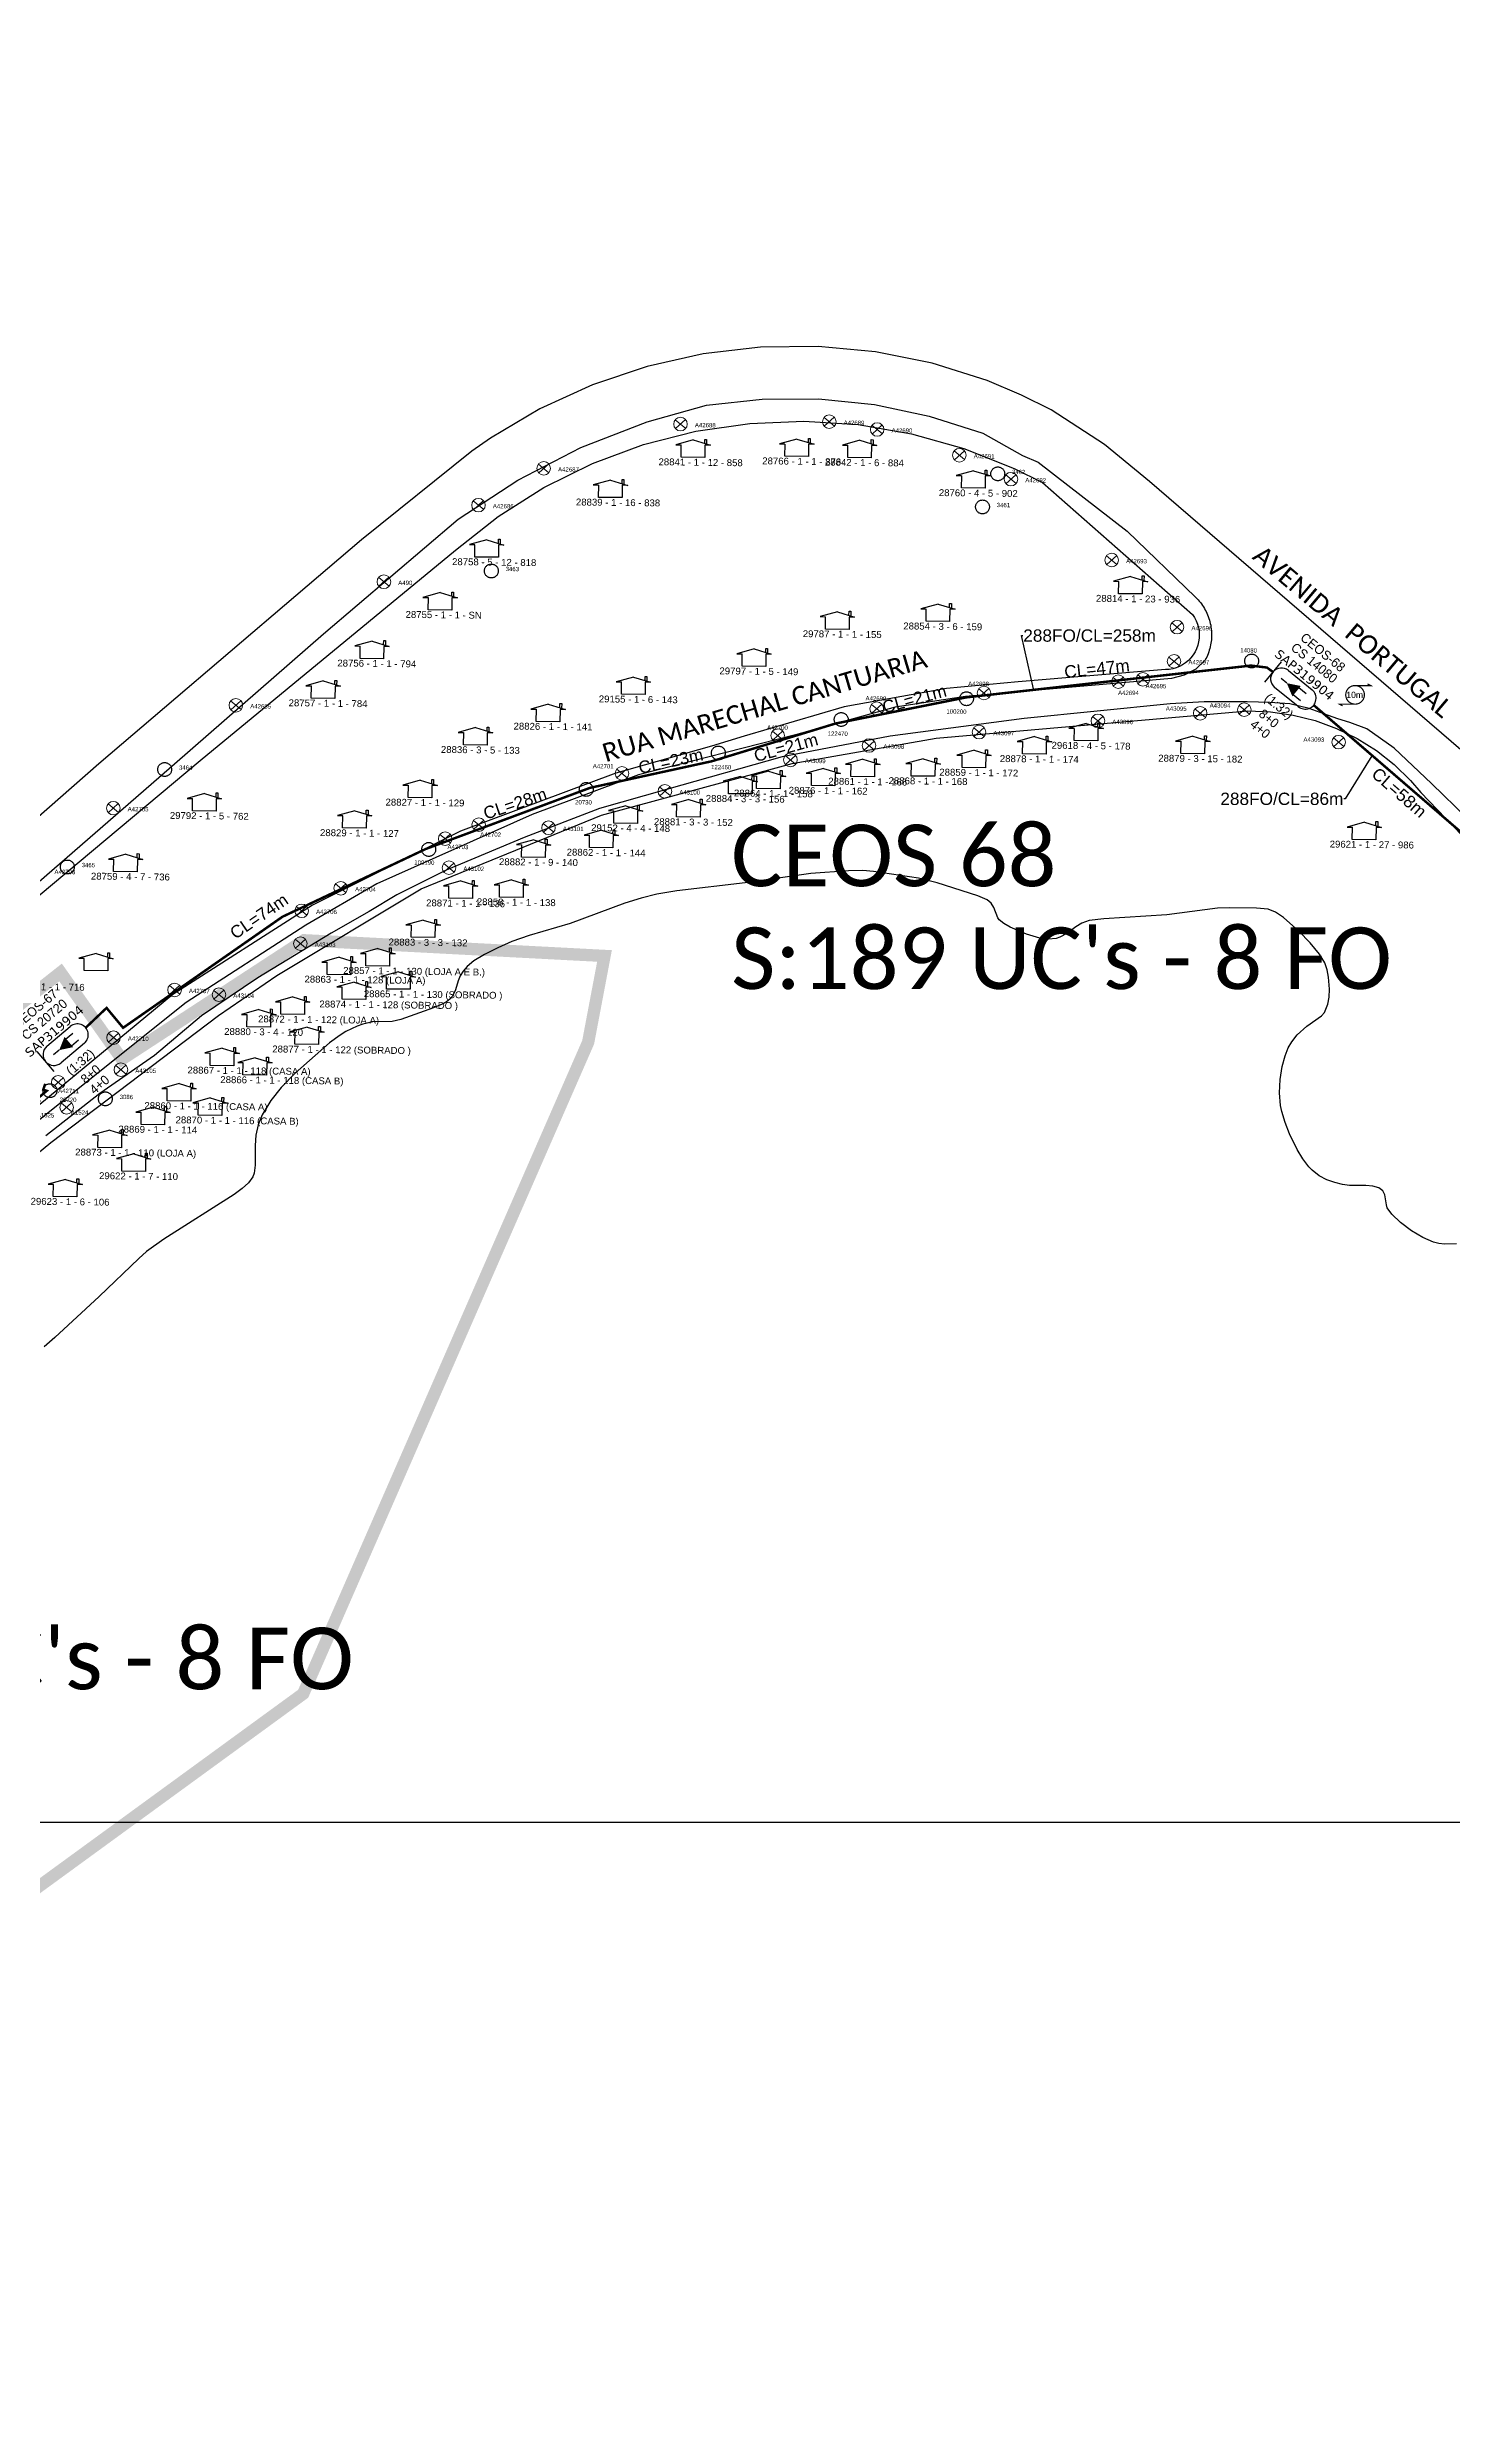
# Model space of a CAD drawing. Header units: millimetres. Extents: x 676447 to 689606, y 7455628 to 7463967.
# Drawn here: x 688093.5 to 688321.4, y 7460790 to 7461174.4 of the extents above; entities that cross this region are included whole.
import ezdxf
from ezdxf.enums import TextEntityAlignment as Align

# ---------------------------------------------------------------- set-up
doc = ezdxf.new("R2010")
doc.units = ezdxf.units.MM
doc.header["$LTSCALE"] = 0.1
doc.header["$MEASUREMENT"] = 0
doc.linetypes.add('PHANTOM2', pattern=[1.25, 0.625, -0.125, 0.125, -0.125, 0.125, -0.125])
doc.layers.add('10.4-Postes', color=1, linetype='Continuous', lineweight=0)
for name, color, linetype in [('Caixas Subterrâneas', 5, 'Continuous'), ('CELULARIZAÇÃO CABO 5', 7, 'Continuous'), ('CEOS', 1, 'Continuous'), ('label_cabos', 7, 'Continuous'), ('label_cabos @ 1', 7, 'Continuous'), ('LAYOUT', 7, 'Continuous'), ('LEGENDAS_INFRAESTRUTURAS', 7, 'Continuous'), ('MUB_MEIOFIO', 7, 'Continuous'), ('MUB_QUADRAS', 7, 'Continuous'), ('MUB_SEGMENTO', 7, 'Continuous'), ('NOS_DE_INFRAESTRUTURA', 7, 'Continuous'), ('surveys', 7, 'Continuous'), ('SURVEYS_LEGENDAS', 7, 'Continuous')]:
    doc.layers.add(name, color=color, linetype=linetype)
doc.styles.add('Legend', font='calibri.ttf')
doc.styles.add('siredit', font='verdana.ttf')
doc.styles.get("Standard").update_dxf_attribs({"font": 'arial.ttf'})
doc.styles.add('Style-font000', font='font000.shx')
doc.dimstyles.new('FW', dxfattribs={"dimscale": 0, "dimtxt": 2, "dimasz": 0.18, "dimexe": 0.18, "dimexo": 0.0625, "dimgap": 0.09, "dimtad": 0, "dimtoh": 1, "dimdec": 0, "dimzin": 0, "dimdsep": 46, "dimtxsty": 'Standard', "dimcen": 0.09, "dimse1": 1, "dimse2": 1, "dimsd1": 1, "dimsd2": 1, "dimclrt": 7, "dimadec": 0, "dimazin": 0, "dimtfac": 1, "dimtdec": 0, "dimtofl": 0, "dimtmove": 0, "dimatfit": 3, "dimfxl": 0, "dimtolj": 1, "dimtzin": 0, "dimarcsym": 0})

# ---------------------------------------------------------------- blocks, each defined once
blk = doc.blocks.new('PTPT')
at = {"layer": '10.4-Postes', "color": 1, "linetype": 'PHANTOM2'}
for points in [[(-0.0000079, 0.0000104), (0.0000075, -0.000002)], [(0.000007, 0.0000109), (-0.0000074, -0.0000025)]]:
    blk.add_lwpolyline(points, dxfattribs=at)
at = {"layer": '10.4-Postes', "color": 1}
blk.add_circle((-0.0000002, 0.0000042), 0.00000987, dxfattribs=at)
blk = doc.blocks.new('MHMZ')
at = {"linetype": 'PHANTOM2'}
blk.add_circle((0, 0), 0.0000101, dxfattribs=at)
blk = doc.blocks.new('LVLV')
for p, q in [((0, 0.0000254), (-0.0000251, 0.000018)), ((-0.0000251, 0.000018), (-0.0000173, 0.000018)), ((-0.0000172, 0), (-0.0000172, 0.0000179)), ((0.0000172, 0), (-0.0000172, 0)), ((0, 0.0000254), (0.0000251, 0.000018)), ((0.0000169, 0.0000264), (0.0000195, 0.0000264)), ((0.0000169, 0.0000205), (0.0000169, 0.0000264)), ((0.0000251, 0.000018), (0.0000172, 0.000018)), ((0.0000172, 0.000018), (0.0000172, 0)), ((0.0000195, 0.0000264), (0.0000195, 0.0000198))]:
    blk.add_line(p, q)
blk = doc.blocks.new('A$C1BC366C8')
at = {"layer": 'LAYOUT', "color": 5, "linetype": 'Continuous', "const_width": 0.4}
blk.add_lwpolyline([(-2, 0), (-1, 0), (-1, 0.6), (1, -0.6), (1, 0), (2, 0)], dxfattribs=at)
blk = doc.blocks.new('ceos')
at = {"layer": 'CEOS'}
for p, q in [((1.77, 1.77), (6.73, 1.77)), ((6.73, -1.77), (1.77, -1.77))]:
    blk.add_line(p, q, dxfattribs=at)
for points in [[(0, -2.13), (0, 2.13)], [(2.88, 0), (1.69, 0)], [(4.84, 0.7), (6.34, 0.7)], [(4.84, -0.77), (6.34, -0.77)]]:
    blk.add_lwpolyline(points, dxfattribs=at)
blk.add_lwpolyline([(2.88, 0, 0, 2.18, 0), (4.93, 0, 2.18, 2.18, 0)], format="xyseb", dxfattribs=at)
for centre, start, end in [((1.77, 0), 90, 270), ((6.73, 0), 270, 90)]:
    blk.add_arc(centre, 1.77, start, end, dxfattribs=at)
for tag, height, style, p in [('NOME?', 1.5, 'Style-font000', (4.25, 7.59)), ('LOCAL?', 1.5, 'Style-font000', (4.25, 5.37)), ('TIPO?', 1.48, 'siredit', (4.25, 2.88))]:
    blk.add_attdef(tag, text='', height=height, dxfattribs=dict(at, style=style)).set_placement(p, align=Align.MIDDLE_CENTER)
at = {"layer": 'CEOS', "style": 'siredit', "flags": 1}
for tag, height, p in [('ID', 0.887, (4.25, 9.07)), ('COORX', 0.739, (4.25, -1.77)), ('COORY', 0.739, (4.25, -1.77))]:
    blk.add_attdef(tag, text='', height=height, dxfattribs=at).set_placement(p, align=Align.MIDDLE_CENTER)
at = {"layer": 'CEOS', "style": 'Style-font000'}
for tag, p in [('RACIO_SPLITAGEM', (4.25, -2.94)), ('FIBRAS_FUSIONADAS', (4.25, -5.51)), ('FIBRAS_RESERVA', (4.25, -7.73))]:
    blk.add_attdef(tag, text='', height=1.5, dxfattribs=at).set_placement(p, align=Align.TOP_CENTER)
blk = doc.blocks.new('A$C6FB0096B')
at = {"layer": 'LAYOUT', "color": 0, "const_width": 0.2}
blk.add_lwpolyline([(0, 1.51, 1.000012), (0, -1.51, 0.999978)], format="xyb", close=True, dxfattribs=at)
for points in [[(0, 1.51), (2.52, 1.51), (2.02, 1.77)], [(0, -1.51), (-2.52, -1.51), (-2.02, -1.77)]]:
    blk.add_lwpolyline(points, dxfattribs=at)
at = {"layer": 'LAYOUT', "color": 0}
blk.add_text('10m', height=1, dxfattribs=at).set_placement((-0.06, 0), align=Align.MIDDLE_CENTER)

msp = doc.modelspace()

# ---------------------------------------------------------------- linework, layer by layer
at = {"linetype": 'Continuous'}
msp.add_lwpolyline([(688611.27, 7460886.36), (687937.42, 7460886.36), (687937.42, 7461413.29), (688611.27, 7461413.29)], close=True, dxfattribs=at)
at = {"color": 1, "const_width": 0.4}
for points in [[(688099.75, 7461015.32), (688103.14, 7461018.54), (688105.82, 7461015.31), (688131.66, 7461033.33), (688154.88, 7461044.32), (688181.54, 7461054.25), (688201.28, 7461058.56), (688221.33, 7461064.68), (688242.51, 7461068.92), (688288.67, 7461074.08), (688291.27, 7461073.76), (688292.26, 7461073.04)], [(688298.85, 7461067.67), (688323.58, 7461046.33)]]:
    msp.add_lwpolyline(points, dxfattribs=at)
at = {"layer": 'CELULARIZAÇÃO CABO 5', "color": 2, "const_width": 2}
msp.add_lwpolyline([(688000.06, 7460808.8), (688135.02, 7460907.27), (688135.02, 7460907.27), (688181.22, 7461012.96), (688183.87, 7461026.97), (688135.17, 7461029.52), (688105.63, 7461010.22), (688095.68, 7461024.29), (688081.19, 7461012.84)], dxfattribs=at)
at = {"layer": 'MUB_MEIOFIO', "linetype": 'Continuous'}
for points in [[(688324.25, 7461059.08), (688272.23, 7461103.93), (688264.91, 7461109.96), (688256.29, 7461115.56), (688251.46, 7461117.96), (688245.91, 7461120.35), (688236.98, 7461123.14), (688227.82, 7461124.98), (688218.51, 7461125.85), (688209.17, 7461125.74), (688199.88, 7461124.66), (688190.76, 7461122.61), (688181.9, 7461119.62), (688173.41, 7461115.72), (688165.37, 7461110.96), (688162.37, 7461108.87), (688144.47, 7461094.49), (688101.9, 7461058.15), (688046.32, 7461009.38)], [(688080.58, 7461028.98), (688111.63, 7461055.94), (688138.32, 7461079.22), (688160.17, 7461097.81), (688169.8, 7461104.14), (688180.05, 7461109.44), (688190.79, 7461113.63), (688200.4, 7461116.34), (688209.45, 7461117.32), (688218.56, 7461117.34), (688227.62, 7461116.42), (688236.53, 7461114.55), (688245.19, 7461111.76), (688251.65, 7461108.16), (688254.17, 7461107.07), (688268.62, 7461095.91), (688279.7, 7461085.18), (688279.91, 7461084.97), (688280.11, 7461084.76), (688280.3, 7461084.54), (688280.49, 7461084.31), (688280.66, 7461084.08), (688280.83, 7461083.84), (688280.99, 7461083.59), (688281.14, 7461083.34), (688281.28, 7461083.09), (688281.42, 7461082.83), (688281.54, 7461082.56), (688281.66, 7461082.29), (688281.76, 7461082.02), (688281.86, 7461081.74), (688281.95, 7461081.47), (688282.03, 7461081.18), (688282.09, 7461080.9), (688282.15, 7461080.61), (688282.2, 7461080.32), (688282.24, 7461080.03), (688282.27, 7461079.74), (688282.29, 7461079.45), (688282.29, 7461079.16), (688282.29, 7461078.87), (688282.28, 7461078.57), (688282.26, 7461078.28), (688282.23, 7461077.99), (688282.19, 7461077.7), (688282.14, 7461077.42), (688282.07, 7461077.13), (688282, 7461076.85), (688281.92, 7461076.56), (688281.83, 7461076.29), (688281.73, 7461076.01), (688281.62, 7461075.74), (688281.5, 7461075.47), (688281.38, 7461075.21), (688281.24, 7461074.95), (688279.73, 7461073.48), (688277.84, 7461072.51), (688275.79, 7461071.99), (688242.4, 7461069.09), (688230.98, 7461067.36), (688214.84, 7461062.85), (688189.37, 7461056.34), (688172.16, 7461049.94), (688146.96, 7461038.69), (688135.45, 7461031.97), (688116.03, 7461019.43), (688095.02, 7461002.58), (688065.8, 7460979.17)], [(688323.71, 7461049.34), (688317.95, 7461054.95), (688311.91, 7461060.69), (688307.48, 7461063.82), (688304.71, 7461064.84), (688302.78, 7461065.46), (688300.5, 7461066.25), (688298.14, 7461067.11), (688295, 7461067.85), (688291.75, 7461068.07), (688288.04, 7461068.18), (688281.1, 7461068.18), (688275.57, 7461067.89), (688251.92, 7461065.5), (688230.19, 7461062.62), (688212.68, 7461059.27), (688193.92, 7461053.99), (688183.08, 7461050.91), (688170.86, 7461046.18), (688158.2, 7461040.9), (688150.2, 7461036.88), (688145.71, 7461034.17), (688139.55, 7461030.65), (688127.69, 7461023.4), (688118.55, 7461017.25), (688110.89, 7461010.82), (688102.03, 7461004.68), (688093.31, 7460997.77)]]:
    msp.add_lwpolyline(points, dxfattribs=at)
at = {"layer": 'MUB_QUADRAS', "linetype": 'Continuous'}
for points in [[(688009.2, 7460967.3), (688118.33, 7461058.66), (688159.71, 7461092.82), (688166.61, 7461098.27), (688174.05, 7461102.98), (688181.93, 7461106.88), (688190.18, 7461109.93), (688198.7, 7461112.1), (688207.41, 7461113.38), (688216.19, 7461113.73), (688224.97, 7461113.17), (688233.64, 7461111.69), (688242.11, 7461109.31), (688250.29, 7461106.06), (688254.89, 7461103.77), (688279.18, 7461082.36), (688279.51, 7461081.88), (688279.78, 7461081.36), (688280, 7461080.82), (688280.16, 7461080.26), (688280.26, 7461079.68), (688280.31, 7461079.1), (688280.29, 7461078.52), (688280.2, 7461077.94), (688280.06, 7461077.37), (688279.86, 7461076.82), (688279.61, 7461076.3), (688279.3, 7461075.8), (688278.94, 7461075.34), (688278.53, 7461074.92), (688278.09, 7461074.55), (688277.6, 7461074.22), (688277.09, 7461073.94), (688276.55, 7461073.72), (688275.99, 7461073.56), (688275.41, 7461073.46), (688274.83, 7461073.42), (688274.82, 7461073.42), (688250.92, 7461071.43), (688239.33, 7461070.38), (688222.71, 7461067.37), (688206.5, 7461062.65), (688201.23, 7461061), (688185.68, 7461056.61), (688160.53, 7461047.19), (688136.51, 7461035.19), (688113.88, 7461020.74), (688059.11, 7460975.45)], [(687868.26, 7460784.98), (687884.91, 7460801.35), (687899.04, 7460815.24), (687959.44, 7460874.59), (688008.86, 7460922.71), (688052.27, 7460962.19), (688094.12, 7460996.7), (688121.29, 7461017.29), (688130.72, 7461023.79), (688154.13, 7461037.87), (688183.39, 7461049.83), (688214.31, 7461058.21), (688237.64, 7461062.33), (688288.18, 7461066.72), (688291.87, 7461066.58), (688295.53, 7461066.06), (688299.11, 7461065.15), (688302.57, 7461063.88), (688305.89, 7461062.25), (688309.02, 7461060.29), (688311.92, 7461058.01), (688314.57, 7461055.44), (688316.24, 7461053.5), (688332.25, 7461036.8)], [(688322.01, 7460980.24), (688320.05, 7460980.2), (688319.13, 7460980.32), (688318.26, 7460980.54), (688316.53, 7460981.27), (688314.71, 7460982.38), (688312.91, 7460983.74), (688311.51, 7460985.06), (688310.79, 7460986.13), (688310.63, 7460986.58), (688310.38, 7460988.19), (688310.07, 7460988.88), (688309.41, 7460989.37), (688308.42, 7460989.63), (688307.32, 7460989.73), (688304.67, 7460989.73), (688303.5, 7460989.89), (688302.26, 7460990.21), (688300.99, 7460990.67), (688299.76, 7460991.3), (688298.61, 7460992.19), (688298.08, 7460992.75), (688297.1, 7460994.06), (688296.19, 7460995.59), (688294.91, 7460998.13), (688294.2, 7460999.93), (688293.67, 7461001.76), (688293.48, 7461002.71), (688293.32, 7461004.74), (688293.42, 7461006.92), (688293.74, 7461009.04), (688294.2, 7461010.79), (688294.73, 7461012.09), (688295.3, 7461013.06), (688296.17, 7461014.18), (688297.76, 7461015.59), (688300.13, 7461017.28), (688300.6, 7461017.82), (688301.16, 7461019.14), (688301.38, 7461020.3), (688301.44, 7461021.59), (688301.27, 7461023.54), (688301.06, 7461024.72), (688300.67, 7461025.88), (688299.8, 7461027.28), (688298.28, 7461029.08), (688296.44, 7461030.97), (688293.98, 7461033.19), (688292.67, 7461034.08), (688291.48, 7461034.55), (688289.59, 7461034.72), (688285.13, 7461034.8), (688283.27, 7461034.73), (688275.03, 7461033.62), (688264.83, 7461033.01), (688262.43, 7461032.71), (688261.26, 7461032.3), (688260.31, 7461031.72), (688258.84, 7461030.63), (688257.72, 7461030), (688257.12, 7461029.79), (688255.83, 7461029.67), (688254.45, 7461029.88), (688252.3, 7461030.52), (688249.64, 7461031.63), (688248.6, 7461032.22), (688247.87, 7461032.83), (688247.64, 7461033.15), (688247.01, 7461034.85), (688246.56, 7461035.51), (688245.89, 7461036.09), (688244.41, 7461036.75), (688237.83, 7461038.83), (688234.76, 7461039.6), (688227.46, 7461040.68), (688225.77, 7461040.81), (688223.41, 7461040.8), (688217.31, 7461040.33), (688206.66, 7461038.83), (688195.6, 7461037.55), (688192.33, 7461036.99), (688189.84, 7461036.37), (688187.19, 7461035.55), (688178.32, 7461032.25), (688171.63, 7461030.29), (688168.83, 7461029.3), (688166.57, 7461028.3), (688164.39, 7461027.19), (688162.7, 7461026.16), (688161.61, 7461025.28), (688160.93, 7461024.5), (688160.48, 7461023.76), (688160.15, 7461022.96), (688159.73, 7461021.49), (688159.22, 7461020.44), (688158.79, 7461019.95), (688158.23, 7461019.52), (688157.57, 7461019.15), (688156.16, 7461018.54), (688150.86, 7461016.67), (688149.42, 7461016.36), (688146.32, 7461016.29), (688144.68, 7461015.9), (688143.76, 7461015.57), (688141.91, 7461014.69), (688141.03, 7461014.14), (688139.3, 7461012.85), (688133.7, 7461007.96), (688131.42, 7461005.65), (688129.76, 7461003.51), (688128.38, 7461001.2), (688127.72, 7460999.56), (688127.35, 7460997.88), (688127.21, 7460996.2), (688127.23, 7460993.04), (688127.06, 7460991.71), (688126.85, 7460991.14), (688126.15, 7460990.14), (688125.12, 7460989.22), (688123.82, 7460988.27), (688112.44, 7460981.02), (688109.64, 7460979.01), (688108.35, 7460977.91), (688101.96, 7460971.71), (688094.75, 7460965.08), (688093.01, 7460963.58)]]:
    msp.add_lwpolyline(points, dxfattribs=at)

# ---------------------------------------------------------------- block references
at = {"layer": 'Caixas Subterrâneas', "color": 5}
for p, xscale, yscale, zscale, rotation in [((688247.63, 7461105.19), 111319.4907932736, 111319.4907932736, 111319.4907932736, 359.2839712937808), ((688245.15, 7461099.82), 111319.4907932736, 111319.4907932736, 111319.4907932736, 359.2839790280902), ((688165.52, 7461089.43), 111319.4907932735, 111319.4907932735, 111319.4907932735, 359.284278471858), ((688288.79, 7461074.82), 111319.4907932736, 111319.4907932736, 111319.4907932736, 359.2838053320123), ((688242.56, 7461068.7), 111319.4907932736, 111319.4907932736, 111319.4907932736, 359.2839790679701), ((688222.25, 7461065.33), 111319.4907932736, 111319.4907932736, 111319.4907932736, 359.2840552594033), ((688202.33, 7461059.9), 111319.4907932736, 111319.4907932736, 111319.4907932736, 359.2841292708104), ((688112.56, 7461057.22), 111319.4907932736, 111319.4907932736, 111319.4907932736, 359.2844696566376), ((688180.91, 7461053.99), 111319.4907932736, 111319.4907932736, 111319.4907932736, 359.2842088310122), ((688096.78, 7461041.41), 111319.4907932736, 111319.4907932736, 111319.4907932736, 359.2845247020034), ((688155.37, 7461044.25), 111319.4907932735, 111319.4907932735, 111319.4907932735, 359.2843028657446), ((688093.96, 7461005.11), 111319.4907932736, 111319.4907932736, 111319.4907932736, 359.284524031754), ((688102.94, 7461003.79), 111319.4907932736, 111319.4907932736, 111319.4907932736, 359.2844894794571)]:
    msp.add_blockref('MHMZ', p, dxfattribs=dict(at, xscale=xscale, yscale=yscale, zscale=zscale, rotation=rotation))
at = {"layer": 'CEOS', "linetype": 'Continuous'}
for p, rotation, values in [((688292.26, 7461073.04), 320.8088705360506, {'NOME?': 'CEOS-68', 'LOCAL?': 'CS 14080', 'TIPO?': 'SAP319904', 'RACIO_SPLITAGEM': '(1:32)', 'FIBRAS_FUSIONADAS': '8+0', 'FIBRAS_RESERVA': '4+0'}), ((688093.26, 7461009.83), 40.20985027785166, {'NOME?': 'CEOS-67', 'LOCAL?': 'CS 20720', 'TIPO?': 'SAP319904', 'RACIO_SPLITAGEM': '(1:32)', 'FIBRAS_FUSIONADAS': '8+0', 'FIBRAS_RESERVA': '4+0'})]:
    msp.add_blockref('ceos', p, dxfattribs=dict(at, rotation=rotation)).add_auto_attribs(values)
at = {"layer": 'LAYOUT', "linetype": 'Continuous'}
msp.add_blockref('A$C6FB0096B', (688305.56, 7461069.33), dxfattribs=at)
at = {"layer": 'LAYOUT', "linetype": 'Continuous', "rotation": 71.05805838874575}
msp.add_blockref('A$C1BC366C8', (688092.55, 7461004.34), dxfattribs=at)
at = {"layer": 'NOS_DE_INFRAESTRUTURA', "color": 1}
for p, xscale, yscale, zscale, rotation in [((688220.33, 7461113.18), 111319.4907932736, 111319.4907932736, 111319.4907932736, 359.2840775999715), ((688196.21, 7461112.79), 111319.4907932736, 111319.4907932736, 111319.4907932736, 359.2841691254735), ((688228.1, 7461111.91), 111319.4907932736, 111319.4907932736, 111319.4907932736, 359.2840476401802), ((688174.03, 7461105.61), 111319.4907932736, 111319.4907932736, 111319.4907932736, 359.2842512087217), ((688241.42, 7461107.74), 111319.4907932736, 111319.4907932736, 111319.4907932736, 359.2839956943052), ((688249.78, 7461103.85), 111319.4907932735, 111319.4907932735, 111319.4907932735, 359.2839626952301), ((688163.45, 7461099.64), 111319.4907932736, 111319.4907932736, 111319.4907932736, 359.2842895288853), ((688266.12, 7461090.73), 111319.4907932736, 111319.4907932736, 111319.4907932736, 359.283896490305), ((688148.12, 7461087.21), 111319.4907932736, 111319.4907932736, 111319.4907932736, 359.2843438906947), ((688276.72, 7461079.84), 111319.4907932736, 111319.4907932736, 111319.4907932736, 359.2838527854565), ((688267.19, 7461071), 111319.4907932735, 111319.4907932735, 111319.4907932735, 359.2838862248798), ((688271.18, 7461071.39), 111319.4907932736, 111319.4907932736, 111319.4907932736, 359.2838711931644), ((688276.23, 7461074.3), 111319.4907932736, 111319.4907932736, 111319.4907932736, 359.2838528928597), ((688124.12, 7461067.17), 111319.4907932736, 111319.4907932736, 111319.4907932736, 359.2844288440938), ((688245.41, 7461069.15), 111319.4907932735, 111319.4907932735, 111319.4907932735, 359.2839684259826), ((688228.03, 7461066.61), 111319.4907932736, 111319.4907932736, 111319.4907932736, 359.284033689829), ((688263.88, 7461064.64), 111319.4907932736, 111319.4907932736, 111319.4907932736, 359.2838968040826), ((688280.47, 7461065.88), 111319.4907932736, 111319.4907932736, 111319.4907932736, 359.2838341446692), ((688287.61, 7461066.45), 111319.4907932736, 111319.4907932736, 111319.4907932736, 359.2837973384545), ((688211.97, 7461062.27), 111319.4907932735, 111319.4907932735, 111319.4907932735, 359.2840933827452), ((688226.78, 7461060.64), 111319.4907932736, 111319.4907932736, 111319.4907932736, 359.2840365582821), ((688244.61, 7461062.82), 111319.4907932735, 111319.4907932735, 111319.4907932735, 359.283969492017), ((688302.91, 7461061.18), 111319.4907932735, 111319.4907932735, 111319.4907932735, 359.2837473670997), ((688186.72, 7461056.12), 111319.4907932735, 111319.4907932735, 111319.4907932735, 359.2841874102917), ((688214.03, 7461058.31), 111319.4907932736, 111319.4907932736, 111319.4907932736, 359.2840842989854), ((688193.68, 7461053.21), 111319.4907932736, 111319.4907932736, 111319.4907932736, 359.2841600541941), ((688104.25, 7461050.48), 111319.4907932735, 111319.4907932735, 111319.4907932735, 359.2844991412943), ((688158.06, 7461045.53), 111319.4907932735, 111319.4907932735, 111319.4907932735, 359.2842930263877), ((688163.49, 7461047.8), 111319.4907932736, 111319.4907932736, 111319.4907932736, 359.2842731224247), ((688174.8, 7461047.3), 111319.4907932736, 111319.4907932736, 111319.4907932736, 359.284229966311), ((688158.67, 7461040.82), 111319.4907932736, 111319.4907932736, 111319.4907932736, 359.2842892579995), ((688141.12, 7461037.48), 111319.4907932736, 111319.4907932736, 111319.4907932736, 359.2843549143561), ((688134.8, 7461033.83), 111319.4907932735, 111319.4907932735, 111319.4907932735, 359.2843777954134), ((688134.58, 7461028.5), 111319.4907932736, 111319.4907932736, 111319.4907932736, 359.2843769373784), ((688114.18, 7461020.99), 111319.4907932736, 111319.4907932736, 111319.4907932736, 359.2844521291223), ((688121.37, 7461020.22), 111319.4907932736, 111319.4907932736, 111319.4907932736, 359.2844245811781), ((688104.28, 7461013.25), 111319.4907932736, 111319.4907932736, 111319.4907932736, 359.2844873249578), ((688095.32, 7461005.99), 111319.4907932736, 111319.4907932736, 111319.4907932736, 359.2845191369158), ((688105.48, 7461008.05), 111319.4907932736, 111319.4907932736, 111319.4907932736, 359.2844811391577), ((688096.68, 7461001.94), 111319.4907932736, 111319.4907932736, 111319.4907932736, 359.2845126894363)]:
    msp.add_blockref('PTPT', p, dxfattribs=dict(at, xscale=xscale, yscale=yscale, zscale=zscale, rotation=rotation))
at = {"layer": 'surveys', "color": 0}
for p, xscale, yscale, zscale, rotation in [((688215.03, 7461108.01), 111319.4907932736, 111319.4907932736, 111319.4907932736, 359.2840960992689), ((688198.21, 7461107.87), 111319.4907932736, 111319.4907932736, 111319.4907932736, 359.2841599826424), ((688225.21, 7461107.82), 111319.4907932735, 111319.4907932735, 111319.4907932735, 359.284057366795), ((688184.82, 7461101.35), 111319.4907932736, 111319.4907932736, 111319.4907932736, 359.284208836437), ((688243.67, 7461102.87), 111319.4907932736, 111319.4907932736, 111319.4907932736, 359.2839856418974), ((688164.75, 7461091.67), 111319.4907932736, 111319.4907932736, 111319.4907932736, 359.2842821110229), ((688269.14, 7461085.72), 111319.4907932736, 111319.4907932736, 111319.4907932736, 359.2838834112947), ((688157.2, 7461083.1), 111319.4907932736, 111319.4907932736, 111319.4907932736, 359.2843080878211), ((688237.91, 7461081.24), 111319.4907932736, 111319.4907932736, 111319.4907932736, 359.284000743637), ((688221.6, 7461079.98), 111319.4907932736, 111319.4907932736, 111319.4907932736, 359.2840623161515), ((688146.15, 7461075.22), 111319.4907932735, 111319.4907932735, 111319.4907932735, 359.284347631235), ((688208.09, 7461073.95), 111319.4907932736, 111319.4907932736, 111319.4907932736, 359.2841117795894), ((688138.24, 7461068.77), 111319.4907932735, 111319.4907932735, 111319.4907932735, 359.2843756596741), ((688188.53, 7461069.4), 111319.4907932736, 111319.4907932736, 111319.4907932736, 359.2841847016335), ((688174.72, 7461064.99), 111319.4907932735, 111319.4907932735, 111319.4907932735, 359.2842358320728), ((688261.94, 7461061.88), 111319.4907932736, 111319.4907932736, 111319.4907932736, 359.2839032967116), ((688162.93, 7461061.2), 111319.4907932736, 111319.4907932736, 111319.4907932736, 359.2842794367327), ((688253.56, 7461059.72), 111319.4907932736, 111319.4907932736, 111319.4907932736, 359.2839344868829), ((688279.24, 7461059.79), 111319.4907932736, 111319.4907932736, 111319.4907932736, 359.2838356491104), ((688210.45, 7461054.13), 111319.4907932736, 111319.4907932736, 111319.4907932736, 359.2840966046163), ((688219.32, 7461054.58), 111319.4907932736, 111319.4907932736, 111319.4907932736, 359.2840630130317), ((688225.73, 7461056.05), 111319.4907932736, 111319.4907932736, 111319.4907932736, 359.2840391105702), ((688235.52, 7461056.14), 111319.4907932736, 111319.4907932736, 111319.4907932736, 359.2840019474789), ((688243.75, 7461057.52), 111319.4907932736, 111319.4907932736, 111319.4907932736, 359.2839710835632), ((688118.98, 7461050.5), 111319.4907932736, 111319.4907932736, 111319.4907932736, 359.2844431374359), ((688153.96, 7461052.66), 111319.4907932736, 111319.4907932736, 111319.4907932736, 359.2843108789307), ((688205.87, 7461053.27), 111319.4907932735, 111319.4907932735, 111319.4907932735, 359.2841137266975), ((688143.33, 7461047.71), 111319.4907932736, 111319.4907932736, 111319.4907932736, 359.2843497132635), ((688187.29, 7461048.51), 111319.4907932736, 111319.4907932736, 111319.4907932736, 359.2841828585766), ((688197.48, 7461049.5), 111319.4907932735, 111319.4907932735, 111319.4907932735, 359.2841444532124), ((688172.35, 7461042.99), 111319.4907932735, 111319.4907932735, 111319.4907932735, 359.2842379076357), ((688183.33, 7461044.54), 111319.4907932736, 111319.4907932736, 111319.4907932736, 359.2841966757774), ((688307.03, 7461045.85), 111319.4907932736, 111319.4907932736, 111319.4907932736, 359.2836892809213), ((688106.2, 7461040.65), 111319.4907932736, 111319.4907932736, 111319.4907932736, 359.284488644745), ((688160.53, 7461036.31), 111319.4907932736, 111319.4907932736, 111319.4907932736, 359.2842807416477), ((688168.75, 7461036.49), 111319.4907932736, 111319.4907932736, 111319.4907932736, 359.2842495610616), ((688154.45, 7461029.97), 111319.4907932736, 111319.4907932736, 111319.4907932736, 359.2843018662621), ((688101.41, 7461024.56), 111319.4907932736, 111319.4907932736, 111319.4907932736, 359.2845467215664), ((688140.81, 7461023.95), 111319.4907932736, 111319.4907932736, 111319.4907932736, 359.2843518231041), ((688147.09, 7461025.35), 111319.4907932736, 111319.4907932736, 111319.4907932736, 359.2843283984684), ((688143.24, 7461019.91), 111319.4907932736, 111319.4907932736, 111319.4907932736, 359.2843413315083), ((688150.43, 7461021.58), 111319.4907932735, 111319.4907932735, 111319.4907932735, 359.2843145143927), ((688133.3, 7461017.49), 111319.4907932736, 111319.4907932736, 111319.4907932736, 359.2843783635014), ((688127.8, 7461015.45), 111319.4907932736, 111319.4907932736, 111319.4907932736, 359.2843986421416), ((688135.6, 7461012.61), 111319.4907932736, 111319.4907932736, 111319.4907932736, 359.2843674365475), ((688121.85, 7461009.19), 111319.4907932736, 111319.4907932736, 111319.4907932736, 359.2844192843507), ((688127.17, 7461007.64), 111319.4907932735, 111319.4907932735, 111319.4907932735, 359.2843985661353), ((688114.86, 7461003.43), 111319.4907932736, 111319.4907932736, 111319.4907932736, 359.2844440298928), ((688119.92, 7461001.11), 111319.4907932736, 111319.4907932736, 111319.4907932736, 359.2844240968741), ((688110.64, 7460999.61), 111319.4907932736, 111319.4907932736, 111319.4907932736, 359.2844588887061), ((688103.64, 7460995.89), 111319.4907932735, 111319.4907932735, 111319.4907932735, 359.2844957009586), ((688107.51, 7460992.05), 111319.4907932737, 111319.4907932737, 111319.4907932737, 359.2844797796183), ((688096.42, 7460987.9), 111319.4907932736, 111319.4907932736, 111319.4907932736, 359.2845092686491)]:
    msp.add_blockref('LVLV', p, dxfattribs=dict(at, xscale=xscale, yscale=yscale, zscale=zscale, rotation=rotation))

# ---------------------------------------------------------------- texts
at = {"layer": 'CELULARIZAÇÃO CABO 5', "char_height": 10, "attachment_point": 1, "style": 'Legend'}
for s, heights, insert in [("{\\C1;CEOS 68\\PS:189 UC's - 8 FO}", [0], (688204.41, 7461048.27)), ("{\\C2;CEOS 67\\PS:193 UC's - 8 FO}", [44.66], (688036.1, 7460934.66))]:
    msp.add_mtext_dynamic_manual_height_columns(s, width=159.4451, gutter_width=5, heights=heights, dxfattribs=dict(at, insert=insert))
at = {"layer": 'label_cabos', "linetype": 'Continuous', "char_height": 2}
for s, insert, attachment_point in [('288FO/CL=258m', (688251.76, 7461078.94), 4), ('288FO/CL=86m', (688303.67, 7461052.45), 6)]:
    msp.add_mtext(s, dxfattribs=dict(at, insert=insert, attachment_point=attachment_point))
at = {"layer": 'label_cabos', "linetype": 'Continuous', "char_height": 2, "attachment_point": 4}
for s, insert, rotation in [('CL=47m', (688258.42, 7461073.02), 5.989), ('CL=21m', (688228.99, 7461067.25), 15.4428), ('CL=21m', (688208.16, 7461059.36), 15.4428), ('CL=23m', (688189.42, 7461057.45), 12.2477), ('CL=58m', (688308.71, 7461056.97), 318.9097), ('CL=28m', (688164.32, 7461050), 18.4415), ('CL=74m', (688123.46, 7461030.4), 34.3348)]:
    msp.add_mtext(s, dxfattribs=dict(at, insert=insert, rotation=rotation))
at = {"layer": 'LEGENDAS_INFRAESTRUTURAS', "color": 1}
for s, rotation, p in [('A42688', 359.2842, (688198.52, 7461112.76)), ('A42689', 359.2841, (688222.64, 7461113.15)), ('A42690', 359.284, (688230.41, 7461111.89)), ('A42691', 359.284, (688243.73, 7461107.71)), ('A42687', 359.2842, (688176.34, 7461105.58)), ('A42692', 359.284, (688252.09, 7461103.82)), ('A42686', 359.2843, (688165.76, 7461099.61)), ('A490', 359.2843, (688150.43, 7461087.18)), ('A42693', 359.2839, (688268.43, 7461090.7)), ('A42696', 359.2838, (688279.03, 7461079.82)), ('A42697', 359.2838, (688278.54, 7461074.28)), ('A42699', 359.284, (688226.19, 7461068.43)), ('A42698', 359.284, (688242.83, 7461070.79)), ('A42694', 359.2839, (688267.13, 7461069.33)), ('A42695', 359.2839, (688271.59, 7461070.43)), ('A42685', 359.2844, (688126.43, 7461067.14)), ('A43096', 359.2839, (688266.19, 7461064.61)), ('A43095', 359.2838, (688274.87, 7461066.77)), ('A43094', 359.2838, (688281.98, 7461067.28)), ('A42700', 359.2841, (688210.22, 7461063.71)), ('A43098', 359.284, (688229.09, 7461060.61)), ('A43097', 359.284, (688246.92, 7461062.79)), ('A43093', 359.2837, (688297.19, 7461061.75)), ('A42701', 359.2842, (688181.97, 7461057.43)), ('A43099', 359.2841, (688216.34, 7461058.28)), ('A43100', 359.2842, (688195.99, 7461053.18)), ('A42705', 359.2845, (688106.56, 7461050.46)), ('A42702', 359.2843, (688163.72, 7461046.34)), ('A43101', 359.2842, (688177.11, 7461047.27)), ('A42703', 359.2843, (688158.41, 7461044.33)), ('A42708', 359.2845, (688094.69, 7461040.27)), ('A42704', 359.2843, (688143.43, 7461037.45)), ('A43102', 359.2843, (688160.98, 7461040.79)), ('A42706', 359.2844, (688137.11, 7461033.8)), ('A43103', 359.2844, (688136.89, 7461028.47)), ('A42707', 359.2844, (688116.49, 7461020.96)), ('A43104', 359.2844, (688123.68, 7461020.2)), ('A42710', 359.2845, (688106.59, 7461013.22)), ('A43105', 359.2845, (688107.79, 7461008.02)), ('A42711', 359.2845, (688095.28, 7461004.74)), ('A1525', 359.2845, (688091.83, 7461000.79)), ('A1524', 359.2845, (688097.36, 7461001.24))]:
    msp.add_text(s, height=0.7, rotation=rotation, dxfattribs=at).set_placement(p)
at = {"layer": 'LEGENDAS_INFRAESTRUTURAS', "color": 5}
for s, rotation, p in [('3462', 359.284, (688249.94, 7461105.16)), ('3461', 359.284, (688247.46, 7461099.79)), ('3463', 359.2843, (688167.83, 7461089.41)), ('14080', 359.2838, (688286.94, 7461076.22)), ('100200', 359.284, (688239.3, 7461066.29)), ('122470', 359.284, (688220.05, 7461062.71)), ('3464', 359.2845, (688114.87, 7461057.19)), ('122460', 359.2841, (688201.15, 7461057.28)), ('20730', 359.2842, (688179.1, 7461051.57)), ('3465', 359.2845, (688099.09, 7461041.38)), ('100190', 359.2843, (688153.03, 7461041.79)), ('20720', 359.2845, (688095.54, 7461003.3)), ('3086', 359.2845, (688105.25, 7461003.76))]:
    msp.add_text(s, height=0.7, rotation=rotation, dxfattribs=at).set_placement(p)
at = {"layer": 'MUB_SEGMENTO', "color": 253, "style": 'Legend'}
for s, rotation, p in [('AVENIDA  PORTUGAL', 319.8802, (688288.74, 7461091.51)), ('RUA MARECHAL CANTUARIA', 16.4651, (688184.07, 7461058.39))]:
    msp.add_text(s, height=3, rotation=rotation, dxfattribs=at).set_placement(p)
at = {"layer": 'SURVEYS_LEGENDAS', "color": 0}
for s, rotation, p in [('28841 - 1 - 12 - 858', 359.2842, (688192.62, 7461106.59)), ('28766 - 1 - 1 - 876', 359.2841, (688209.44, 7461106.74)), ('28842 - 1 - 6 - 884', 359.2841, (688219.61, 7461106.54)), ('28839 - 1 - 16 - 838', 359.2842, (688179.23, 7461100.07)), ('28760 - 4 - 5 - 902', 359.284, (688238.07, 7461101.59)), ('28758 - 5 - 12 - 818', 359.2843, (688159.15, 7461090.39)), ('28814 - 1 - 23 - 936', 359.2839, (688263.55, 7461084.44)), ('28755 - 1 - 1 - SN', 359.2843, (688151.61, 7461081.83)), ('28854 - 3 - 6 - 159', 359.284, (688232.31, 7461079.96)), ('29787 - 1 - 1 - 155', 359.2841, (688216.01, 7461078.7)), ('28756 - 1 - 1 - 794', 359.2843, (688140.55, 7461073.94)), ('29797 - 1 - 5 - 149', 359.2841, (688202.5, 7461072.67)), ('28757 - 1 - 1 - 784', 359.2844, (688132.65, 7461067.49)), ('29155 - 1 - 6 - 143', 359.2842, (688182.94, 7461068.12)), ('28826 - 1 - 1 - 141', 359.2842, (688169.12, 7461063.71)), ('28836 - 3 - 5 - 133', 359.2843, (688157.34, 7461059.92)), ('29618 - 4 - 5 - 178', 359.2839, (688256.35, 7461060.6)), ('28859 - 1 - 1 - 172', 359.284, (688238.15, 7461056.24)), ('28878 - 1 - 1 - 174', 359.2839, (688247.96, 7461058.44)), ('28879 - 3 - 15 - 182', 359.2838, (688273.64, 7461058.51)), ('28864 - 1 - 1 - 158', 359.2841, (688204.85, 7461052.85)), ('28876 - 1 - 1 - 162', 359.2841, (688213.73, 7461053.3)), ('28861 - 1 - 1 - 166', 359.284, (688220.14, 7461054.77)), ('28868 - 1 - 1 - 168', 359.284, (688229.92, 7461054.86)), ('29792 - 1 - 5 - 762', 359.2844, (688113.39, 7461049.22)), ('28827 - 1 - 1 - 129', 359.2843, (688148.36, 7461051.38)), ('28884 - 3 - 3 - 156', 359.2841, (688200.28, 7461051.99)), ('28829 - 1 - 1 - 127', 359.2843, (688137.74, 7461046.43)), ('29152 - 4 - 4 - 148', 359.2842, (688181.7, 7461047.23)), ('28881 - 3 - 3 - 152', 359.2841, (688191.88, 7461048.22)), ('29621 - 1 - 27 - 986', 359.2837, (688301.44, 7461044.57)), ('28882 - 1 - 9 - 140', 359.2842, (688166.76, 7461041.71)), ('28862 - 1 - 1 - 144', 359.2842, (688177.73, 7461043.26)), ('28759 - 4 - 7 - 736', 359.2845, (688100.6, 7461039.37)), ('28871 - 1 - 1 - 136', 359.2843, (688154.94, 7461035.03)), ('28858 - 1 - 1 - 138', 359.2842, (688163.16, 7461035.21)), ('28883 - 3 - 3 - 132', 359.2843, (688148.86, 7461028.69)), ('28799 - 1 - 1 - 716', 359.2845, (688086.78, 7461021.48)), ('28863 - 1 - 1 - 128 (LOJA A)', 359.2844, (688135.22, 7461022.67)), ('28857 - 1 - 1 - 130 (LOJA A E B.)', 359.2843, (688141.5, 7461024.07)), ('28874 - 1 - 1 - 128 (SOBRADO )', 359.2843, (688137.64, 7461018.63)), ('28865 - 1 - 1 - 130 (SOBRADO )', 359.2843, (688144.84, 7461020.3)), ('28880 - 3 - 4 - 120', 359.2844, (688122.2, 7461014.17)), ('28872 - 1 - 1 - 122 (LOJA A)', 359.2844, (688127.7, 7461016.21)), ('28877 - 1 - 1 - 122 (SOBRADO )', 359.2844, (688130, 7461011.33)), ('28867 - 1 - 1 - 118 (CASA A)', 359.2844, (688116.25, 7461007.91)), ('28866 - 1 - 1 - 118 (CASA B)', 359.2844, (688121.58, 7461006.36)), ('28860 - 1 - 1 - 116 (CASA A)', 359.2844, (688109.27, 7461002.15)), ('28869 - 1 - 1 - 114', 359.2845, (688105.04, 7460998.33)), ('28870 - 1 - 1 - 116 (CASA B)', 359.2844, (688114.32, 7460999.83)), ('28873 - 1 - 1 - 110 (LOJA A)', 359.2845, (688098.04, 7460994.61)), ('29622 - 1 - 7 - 110', 359.2845, (688101.92, 7460990.77)), ('29623 - 1 - 6 - 106', 359.2845, (688090.82, 7460986.62))]:
    msp.add_text(s, height=1.1132, rotation=rotation, dxfattribs=at).set_placement(p)

# ---------------------------------------------------------------- leaders
at = {"layer": 'label_cabos @ 1', "linetype": 'Continuous', "annotation_type": 0, "has_hookline": 1}
for points, hookline_direction, text_width in [([(688253.43, 7461070.32), (688251.49, 7461078.94), (688251.67, 7461078.94)], 0, 21.23), ([(688308.29, 7461059.42), (688303.94, 7461052.45), (688303.76, 7461052.45)], 1, 19.68)]:
    msp.add_leader(points, dimstyle='FW', override={"dimscale": 1}, dxfattribs=dict(at, hookline_direction=hookline_direction, text_width=text_width))

doc.saveas('drawing.dxf')
